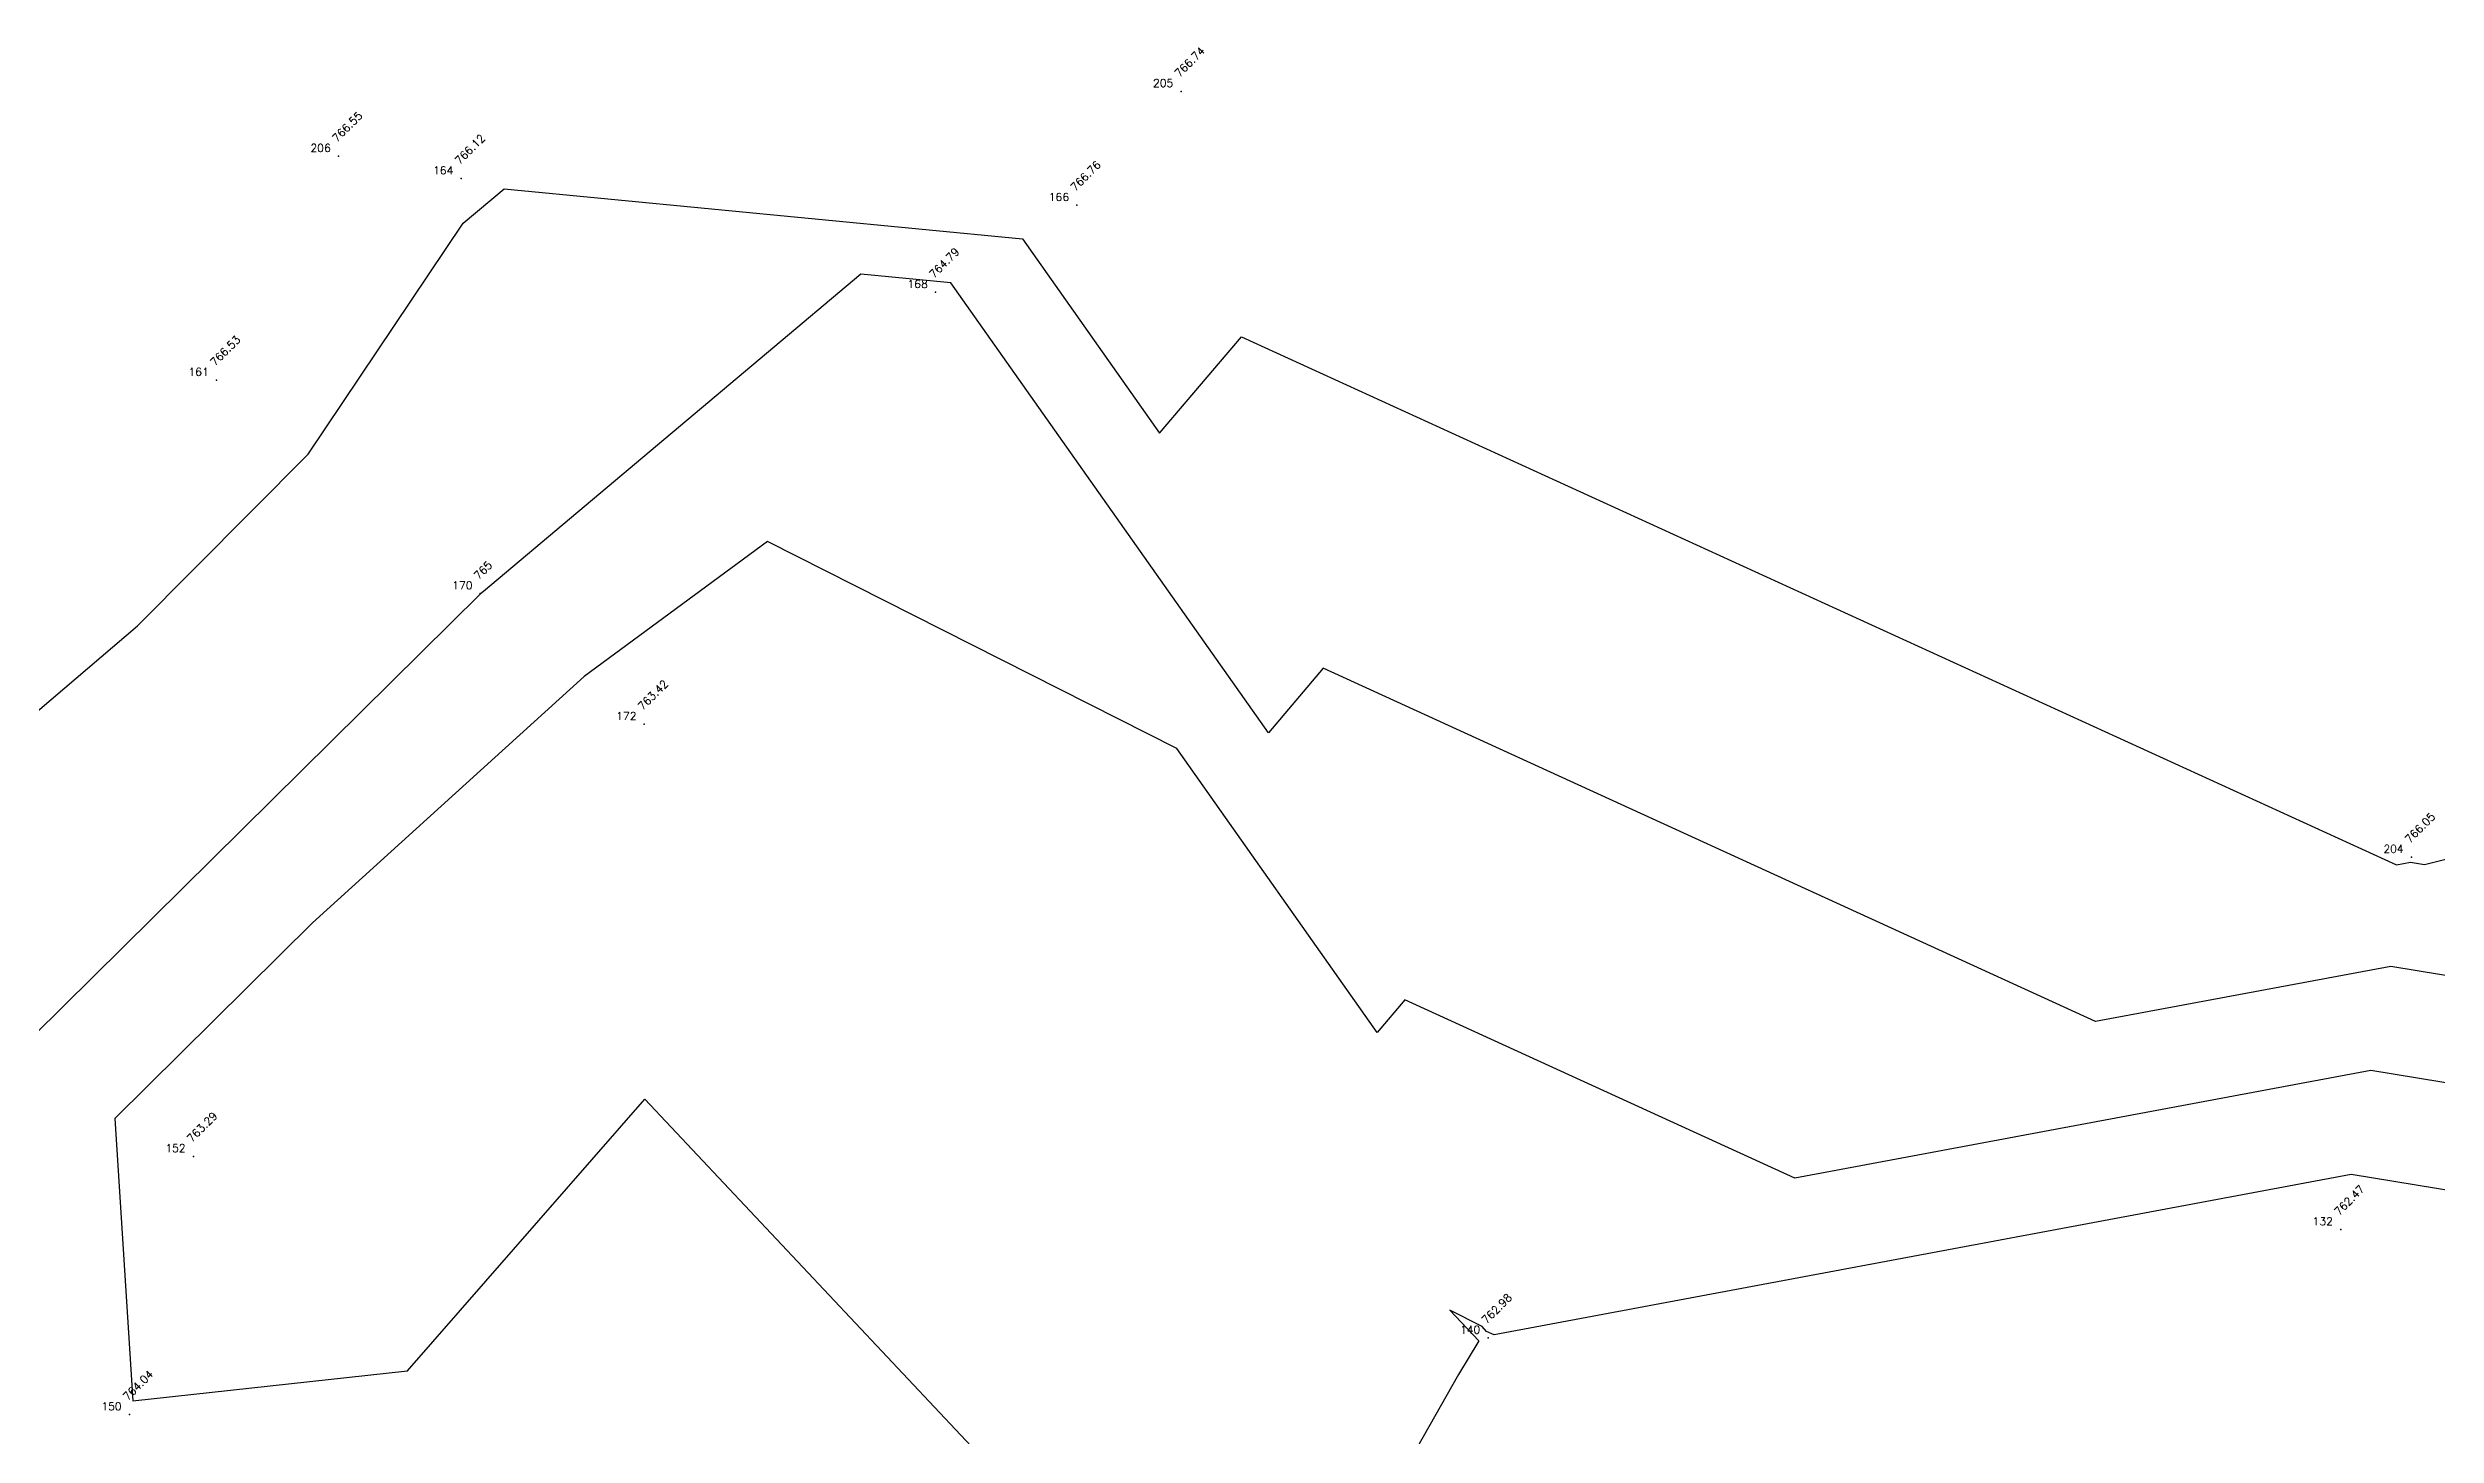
# Model space of a CAD drawing. Header units: millimetres. Extents: x 1625 to 2117, y 999 to 1266.
# Drawn here: x 1812.6 to 1888.5, y 1161.7 to 1205.8 of the extents above; entities that cross this region are included whole.
import ezdxf
from ezdxf.enums import TextEntityAlignment as Align

# ---------------------------------------------------------------- set-up
doc = ezdxf.new("R2010")
doc.units = ezdxf.units.MM
for name, color, linetype in [('CONTOUR', 4, 'Continuous'), ('INDEX_CONTOUR', 8, 'Continuous'), ('Points', 7, 'Continuous'), ('Points-ELV', 6, 'Continuous'), ('Points-NUM', 4, 'Continuous'), ('Points-TXT', 3, 'Continuous')]:
    doc.layers.add(name, color=color, linetype=linetype)
doc.styles.add('ROMANS', font='romans.shx')

# ---------------------------------------------------------------- blocks, each defined once
blk = doc.blocks.new('POINTS')
at = {"layer": 'Points'}
blk.add_line((0, 0), (0, 0), dxfattribs=at)
blk.add_point((0, 0), dxfattribs=at)
at = {"layer": 'Points-ELV', "style": 'ROMANS'}
blk.add_attdef('ELEV', text='', height=1, rotation=45, dxfattribs=at).set_placement((0, 0), align=Align.BOTTOM_LEFT)
at = {"layer": 'Points-NUM', "style": 'ROMANS'}
blk.add_attdef('PTNUM', text='', height=1, dxfattribs=at).set_placement((0, 0), align=Align.BOTTOM_RIGHT)
at = {"layer": 'Points-TXT', "style": 'ROMANS'}
blk.add_attdef('DESC', text='', height=1, dxfattribs=at).set_placement((0, 0), align=Align.BOTTOM_RIGHT)

msp = doc.modelspace()

# ---------------------------------------------------------------- linework, layer by layer
at = {"layer": 'CONTOUR'}
for points, elevation in [([(1802.557, 1176.45), (1815.414, 1187.416), (1820.834, 1192.875), (1825.766, 1200.217), (1827.061, 1201.306), (1843.534, 1199.72), (1847.894, 1193.547), (1850.496, 1196.608), (1887.197, 1179.817), (1887.644, 1179.901), (1888.092, 1179.827), (1902.681, 1183.469), (1904.124, 1189.427), (1917.35, 1199.276), (1920.067, 1200.48), (1929.161, 1202.251), (1929.924, 1201.949), (1930.074, 1201.864), (1949.081, 1182.427), (1947.638, 1176.966), (1954.48, 1173.751), (1957.643, 1175.122), (1984.184, 1156.763)], 766), ([(1951.893, 1151.612), (1919.712, 1166.733), (1925.003, 1186.758), (1920.524, 1189.85), (1913.789, 1189.502), (1911.348, 1188.42), (1910.256, 1187.607), (1906.141, 1170.615), (1904.754, 1170.269), (1886.387, 1173.288), (1868.082, 1169.86), (1855.686, 1175.531), (1854.807, 1174.497), (1848.439, 1183.514), (1835.438, 1190.103), (1829.608, 1185.811), (1820.974, 1177.974), (1814.691, 1171.759), (1815.266, 1162.784), (1823.995, 1163.733), (1831.538, 1172.373), (1843.248, 1159.914)], 764), ([(1903.05, 1154.994), (1906.944, 1162.248), (1901.756, 1164.899), (1893.889, 1168.645), (1885.758, 1169.981), (1858.524, 1164.882), (1858.281, 1164.993), (1858.139, 1165.149), (1857.114, 1165.669), (1858.037, 1164.687), (1857.387, 1163.626), (1843.794, 1139.624)], 763)]:
    msp.add_lwpolyline(points, dxfattribs=dict(at, elevation=elevation))
at = {"layer": 'INDEX_CONTOUR', "elevation": 765}
msp.add_lwpolyline([(1980.216, 1154.135), (1962.209, 1166.59), (1953.186, 1162.682), (1933.675, 1171.849), (1937.79, 1187.425), (1929.002, 1196.411), (1925.853, 1198.179), (1925.651, 1198.259), (1923.244, 1197.79), (1914.349, 1193.848), (1907.19, 1188.517), (1904.411, 1177.042), (1896.423, 1175.048), (1887.015, 1176.594), (1877.639, 1174.839), (1853.091, 1186.07), (1851.351, 1184.022), (1841.255, 1198.318), (1838.396, 1198.593), (1826.411, 1188.509), (1826.313, 1188.437), (1811.166, 1173.458)], dxfattribs=at)

# ---------------------------------------------------------------- block references
at = {"layer": 'Points', "linetype": 'Continuous'}
ref = msp.add_blockref('POINTS', (1848.576, 1204.407, 766.74), dxfattribs=at)
ref.add_attrib('PTNUM', '205', dxfattribs={"layer": 'Points-NUM', "height": 0.25, "style": 'ROMANS'}).set_placement((1848.326, 1204.469, 766.74), align=Align.BOTTOM_RIGHT)
ref.add_attrib('ELEV', '766.74', dxfattribs={"layer": 'Points-ELV', "height": 0.25, "rotation": 45, "style": 'ROMANS'}).set_placement((1848.576, 1204.782, 766.74), align=Align.BOTTOM_LEFT)
ref = msp.add_blockref('POINTS', (1821.804, 1202.347, 766.55), dxfattribs=at)
ref.add_attrib('PTNUM', '206', dxfattribs={"layer": 'Points-NUM', "height": 0.25, "style": 'ROMANS'}).set_placement((1821.554, 1202.409, 766.55), align=Align.BOTTOM_RIGHT)
ref.add_attrib('ELEV', '766.55', dxfattribs={"layer": 'Points-ELV', "height": 0.25, "rotation": 45, "style": 'ROMANS'}).set_placement((1821.804, 1202.722, 766.55), align=Align.BOTTOM_LEFT)
ref = msp.add_blockref('POINTS', (1825.701, 1201.632, 766.12), dxfattribs=at)
ref.add_attrib('PTNUM', '164', dxfattribs={"layer": 'Points-NUM', "height": 0.25, "style": 'ROMANS'}).set_placement((1825.451, 1201.695, 766.12), align=Align.BOTTOM_RIGHT)
ref.add_attrib('ELEV', '766.12', dxfattribs={"layer": 'Points-ELV', "height": 0.25, "rotation": 45, "style": 'ROMANS'}).set_placement((1825.701, 1202.007, 766.12), align=Align.BOTTOM_LEFT)
ref = msp.add_blockref('POINTS', (1845.267, 1200.786, 766.76), dxfattribs=at)
ref.add_attrib('PTNUM', '166', dxfattribs={"layer": 'Points-NUM', "height": 0.25, "style": 'ROMANS'}).set_placement((1845.017, 1200.849, 766.76), align=Align.BOTTOM_RIGHT)
ref.add_attrib('ELEV', '766.76', dxfattribs={"layer": 'Points-ELV', "height": 0.25, "rotation": 45, "style": 'ROMANS'}).set_placement((1845.267, 1201.161, 766.76), align=Align.BOTTOM_LEFT)
ref = msp.add_blockref('POINTS', (1840.776, 1198.023, 764.79), dxfattribs=at)
ref.add_attrib('PTNUM', '168', dxfattribs={"layer": 'Points-NUM', "height": 0.25, "style": 'ROMANS'}).set_placement((1840.526, 1198.085, 764.79), align=Align.BOTTOM_RIGHT)
ref.add_attrib('ELEV', '764.79', dxfattribs={"layer": 'Points-ELV', "height": 0.25, "rotation": 45, "style": 'ROMANS'}).set_placement((1840.776, 1198.398, 764.79), align=Align.BOTTOM_LEFT)
ref = msp.add_blockref('POINTS', (1817.928, 1195.228, 766.53), dxfattribs=at)
ref.add_attrib('PTNUM', '161', dxfattribs={"layer": 'Points-NUM', "height": 0.25, "style": 'ROMANS'}).set_placement((1817.678, 1195.291, 766.53), align=Align.BOTTOM_RIGHT)
ref.add_attrib('ELEV', '766.53', dxfattribs={"layer": 'Points-ELV', "height": 0.25, "rotation": 45, "style": 'ROMANS'}).set_placement((1817.928, 1195.603, 766.53), align=Align.BOTTOM_LEFT)
ref = msp.add_blockref('POINTS', (1826.308, 1188.441, 765), dxfattribs=at)
ref.add_attrib('PTNUM', '170', dxfattribs={"layer": 'Points-NUM', "height": 0.25, "style": 'ROMANS'}).set_placement((1826.058, 1188.504, 765), align=Align.BOTTOM_RIGHT)
ref.add_attrib('ELEV', '765', dxfattribs={"layer": 'Points-ELV', "height": 0.25, "rotation": 45, "style": 'ROMANS'}).set_placement((1826.308, 1188.816, 765), align=Align.BOTTOM_LEFT)
ref = msp.add_blockref('POINTS', (1831.519, 1184.288, 763.42), dxfattribs=at)
ref.add_attrib('PTNUM', '172', dxfattribs={"layer": 'Points-NUM', "height": 0.25, "style": 'ROMANS'}).set_placement((1831.269, 1184.351, 763.42), align=Align.BOTTOM_RIGHT)
ref.add_attrib('ELEV', '763.42', dxfattribs={"layer": 'Points-ELV', "height": 0.25, "rotation": 45, "style": 'ROMANS'}).set_placement((1831.519, 1184.663, 763.42), align=Align.BOTTOM_LEFT)
ref = msp.add_blockref('POINTS', (1887.675, 1180.066, 766.05), dxfattribs=at)
ref.add_attrib('PTNUM', '204', dxfattribs={"layer": 'Points-NUM', "height": 0.25, "style": 'ROMANS'}).set_placement((1887.425, 1180.129, 766.05), align=Align.BOTTOM_RIGHT)
ref.add_attrib('ELEV', '766.05', dxfattribs={"layer": 'Points-ELV', "height": 0.25, "rotation": 45, "style": 'ROMANS'}).set_placement((1887.675, 1180.441, 766.05), align=Align.BOTTOM_LEFT)
ref = msp.add_blockref('POINTS', (1817.193, 1170.553, 763.29), dxfattribs=at)
ref.add_attrib('PTNUM', '152', dxfattribs={"layer": 'Points-NUM', "height": 0.25, "style": 'ROMANS'}).set_placement((1816.943, 1170.616, 763.29), align=Align.BOTTOM_RIGHT)
ref.add_attrib('ELEV', '763.29', dxfattribs={"layer": 'Points-ELV', "height": 0.25, "rotation": 45, "style": 'ROMANS'}).set_placement((1817.193, 1170.928, 763.29), align=Align.BOTTOM_LEFT)
ref = msp.add_blockref('POINTS', (1885.425, 1168.229, 762.47), dxfattribs=at)
ref.add_attrib('PTNUM', '132', dxfattribs={"layer": 'Points-NUM', "height": 0.25, "style": 'ROMANS'}).set_placement((1885.175, 1168.292, 762.47), align=Align.BOTTOM_RIGHT)
ref.add_attrib('ELEV', '762.47', dxfattribs={"layer": 'Points-ELV', "height": 0.25, "rotation": 45, "style": 'ROMANS'}).set_placement((1885.425, 1168.604, 762.47), align=Align.BOTTOM_LEFT)
ref = msp.add_blockref('POINTS', (1858.333, 1164.782, 762.98), dxfattribs=at)
ref.add_attrib('PTNUM', '140', dxfattribs={"layer": 'Points-NUM', "height": 0.25, "style": 'ROMANS'}).set_placement((1858.083, 1164.844, 762.98), align=Align.BOTTOM_RIGHT)
ref.add_attrib('ELEV', '762.98', dxfattribs={"layer": 'Points-ELV', "height": 0.25, "rotation": 45, "style": 'ROMANS'}).set_placement((1858.333, 1165.157, 762.98), align=Align.BOTTOM_LEFT)
ref = msp.add_blockref('POINTS', (1815.157, 1162.346, 764.04), dxfattribs=at)
ref.add_attrib('PTNUM', '150', dxfattribs={"layer": 'Points-NUM', "height": 0.25, "style": 'ROMANS'}).set_placement((1814.907, 1162.409, 764.04), align=Align.BOTTOM_RIGHT)
ref.add_attrib('ELEV', '764.04', dxfattribs={"layer": 'Points-ELV', "height": 0.25, "rotation": 45, "style": 'ROMANS'}).set_placement((1815.157, 1162.721, 764.04), align=Align.BOTTOM_LEFT)

doc.saveas('drawing.dxf')
